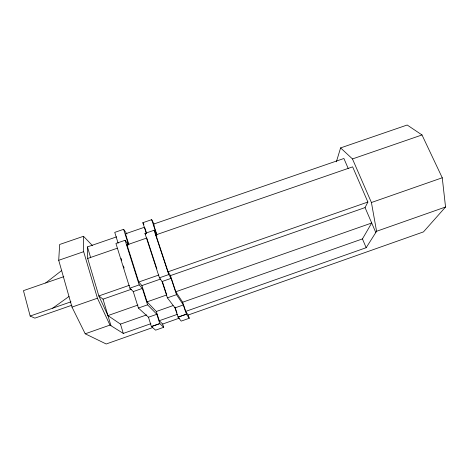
<?xml version="1.0" encoding="UTF-8"?>
<svg xmlns="http://www.w3.org/2000/svg" width="469" height="469" viewBox="0 0 469 469"><rect width="100%" height="100%" fill="white"/><g stroke="black" fill="none" stroke-linecap="round" stroke-linejoin="round"><path stroke-width="0.7" d="M152.536 327.614L106.199 343.988L85.217 333.799L71.992 307.095L58.713 260.295L59.657 244.484L83.5 236.288L92.592 245.727M336.367 161.805L340.6 147.905L407.186 125.012L422 134.949L442.249 177.774L445.55 207.011L423.466 231.897L188.18 315.021L185.701 311.398L182.646 302.218L175.799 291.765L170.44 275.602L168.078 271.78L155.872 234.887L352.641 166.858L367.878 202.028L365.058 207.585L170.44 275.602M182.646 302.218L362.449 238.914L371.7 223.004L175.799 291.765M185.701 311.398L366.172 247.702L376.578 231.281L445.55 207.011M45.704 282.936L61.627 270.578M52.651 308.197L68.978 296.484M156.839 268.837L146.785 238.029L126.999 244.865L138.76 282.016L141.896 285.58L147.061 301.854L156.312 311.492L159.267 320.726L162.649 324.044L179.469 318.099M162.649 324.044L163.693 327.303L155.614 330.158L151.399 326.565L148.45 317.232L138.408 308.039L133.26 291.589L129.86 288.159L115.931 243.452L125.1 240.286L128.125 244.314M188.18 315.021L189.259 318.263L181.21 321.107L178.056 317.155L175.001 307.875L167.404 297.856L162.063 281.517L159.454 277.818L144.968 233.427L154.096 230.273L156.458 234.523M138.408 308.039L147.565 304.821L156.834 314.283L159.812 323.592L163.693 327.303M167.404 297.856L176.52 294.655L183.35 304.938L186.433 314.189L178.05 317.15L186.433 314.195L189.259 318.263M85.217 333.799L109.963 325.087L123.294 333.424L150.907 323.68M116.629 236.845L87.445 246.905L87.703 258.454L98.836 295.951L107.94 315.584L120.474 324.108L146.609 314.91M156.312 311.492L173.02 305.606M148.456 317.237L156.834 314.283M175.007 307.881L183.35 304.938M159.267 320.726L177.382 314.336M129.86 288.159L139.205 284.894L142.359 288.406L147.565 304.821M159.454 277.818L168.752 274.57L171.115 278.352L176.52 294.655M129.485 285.252L98.836 295.951L103.039 299.163L131.513 289.209M141.896 285.58L160.785 278.979M133.26 291.589L142.359 288.406M162.063 281.517L171.115 278.352M107.94 315.584L137.974 305.043M147.061 301.854L166.753 294.942L162.338 281.441M63.843 276.651L23.45 290.651L30.163 316.042L70.989 301.801M71.962 305.196L34.876 318.14L30.163 316.042M138.76 282.016L158.85 275.004M168.078 271.78L367.878 202.028M71.992 307.095L97.435 298.208L109.963 325.087M376.578 231.281L371.419 202.514L442.249 177.774M87.703 258.454L117.186 248.259M126.982 234.031L123.623 229.323L114.747 232.378L118.141 243.229M146.363 233.486L142.84 222.705L151.675 219.668L154.09 224.159M144.604 227.201L125.463 233.802L128.893 244.607M156.957 234.905L153.398 224.17L343.906 158.493L348.233 168.535M58.713 260.295L83.664 251.689L83.5 236.288M340.6 147.905L352.471 158.938L422 134.949M126.999 244.865L127.849 245.985M144.968 233.427L145.707 234.623M142.84 222.705L143.924 224.528M155.872 234.887L156.857 236.652M153.398 224.17L154.09 225.448M352.471 158.938L371.419 202.514M365.058 207.585L375.798 232.507M362.449 238.914L366.172 247.702M151.675 219.668L156.57 234.453M154.096 230.273L168.752 274.57M175.001 307.107L176.948 313.022M144.821 227.875L146.58 233.251M123.623 229.323L128.559 244.894M125.1 240.286L139.205 284.894M121.096 258.366L121.741 260.436M123.464 265.946L124.109 268.016M120.474 324.108L123.294 333.424M87.445 246.905L90.699 257.809M103.039 299.163L110.96 325.715M83.664 251.689L97.435 298.208M159.818 323.592L151.399 326.565L159.812 323.592"/></g></svg>
